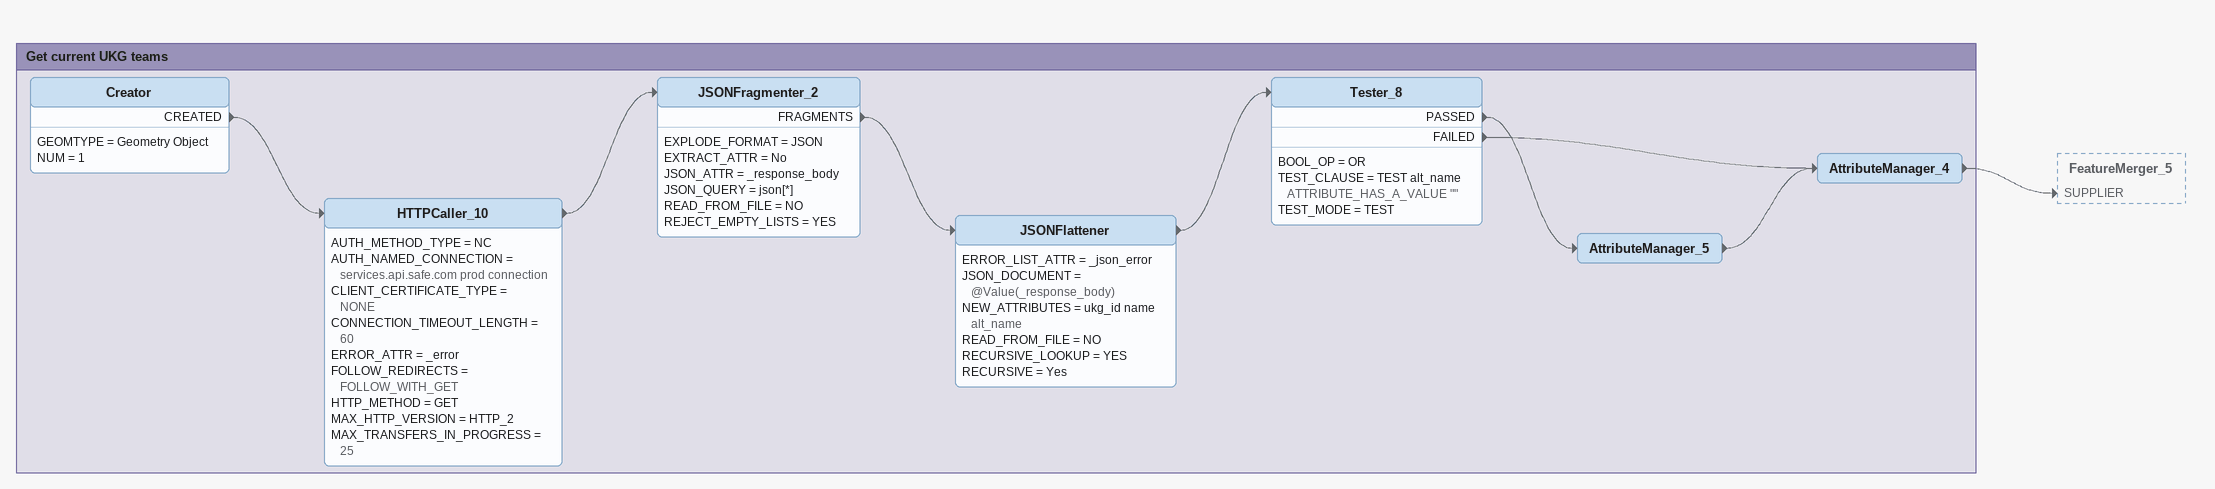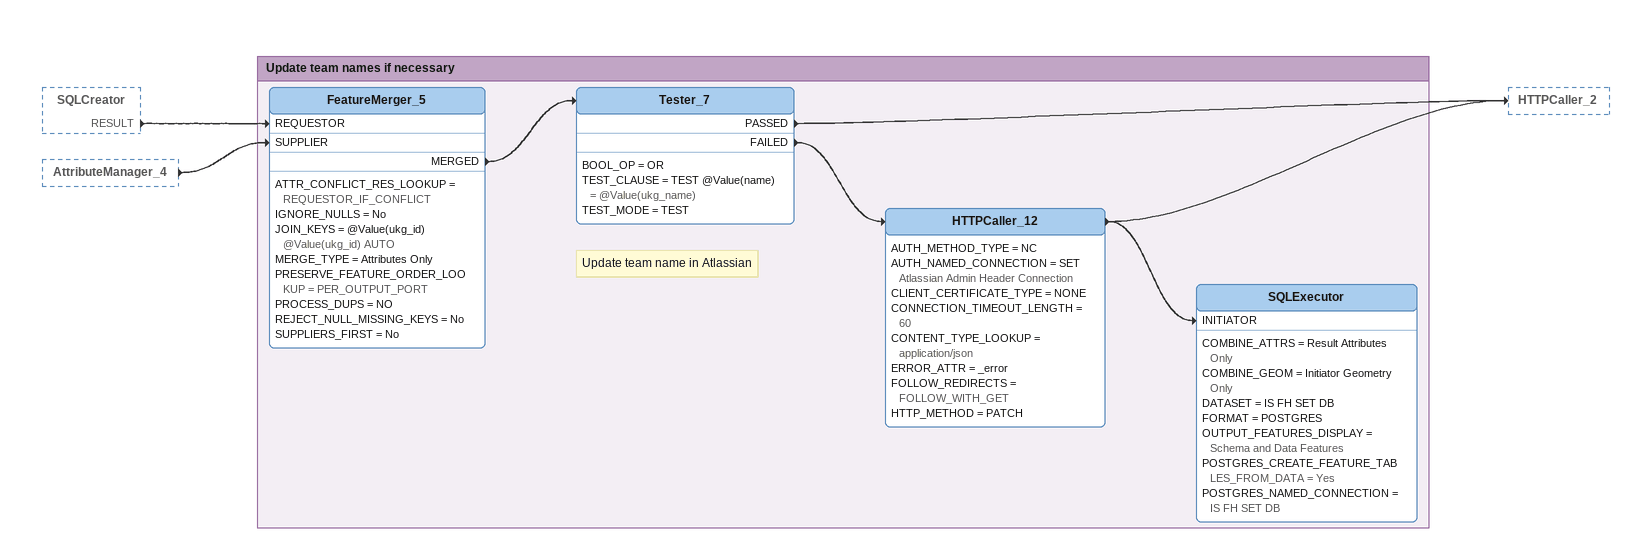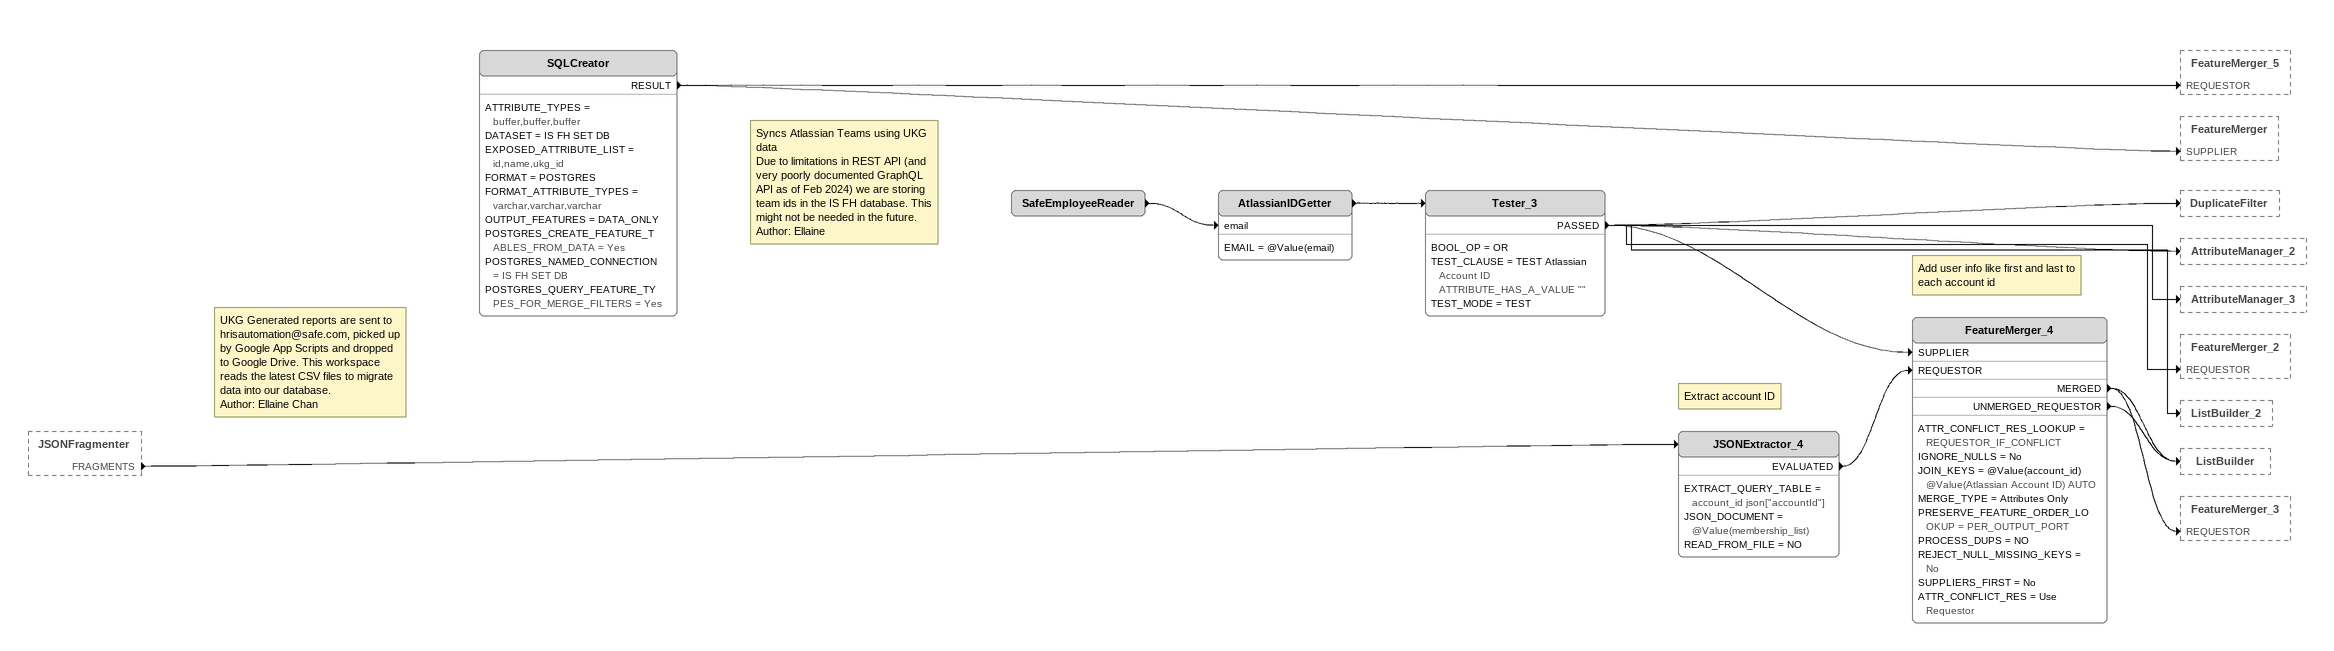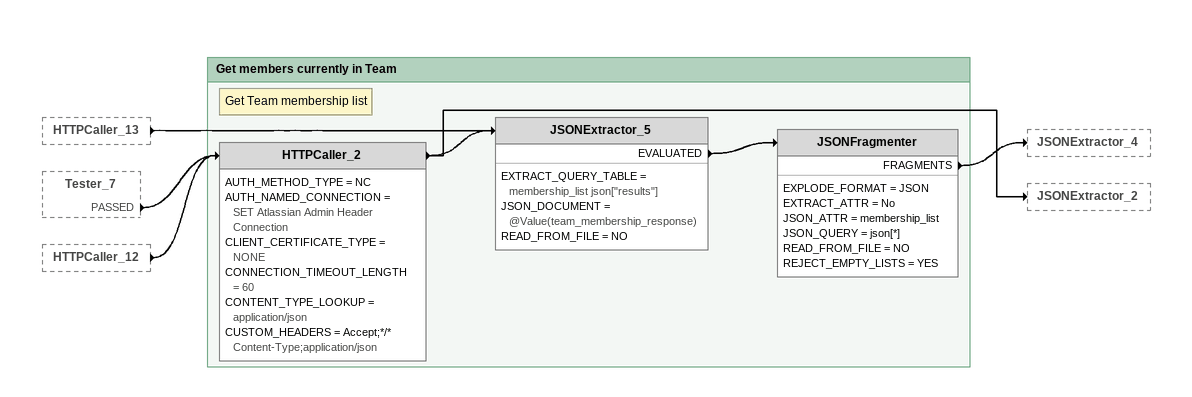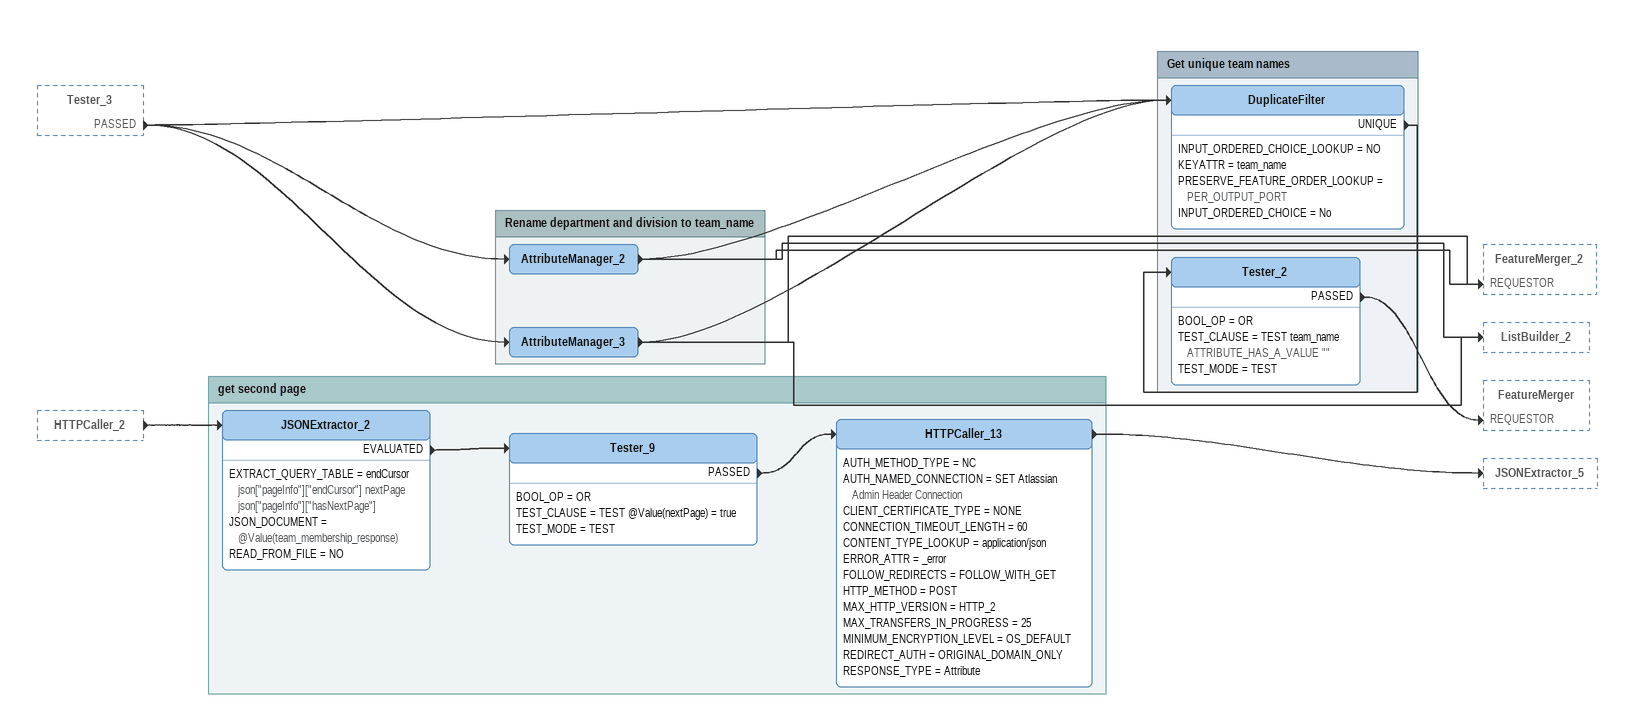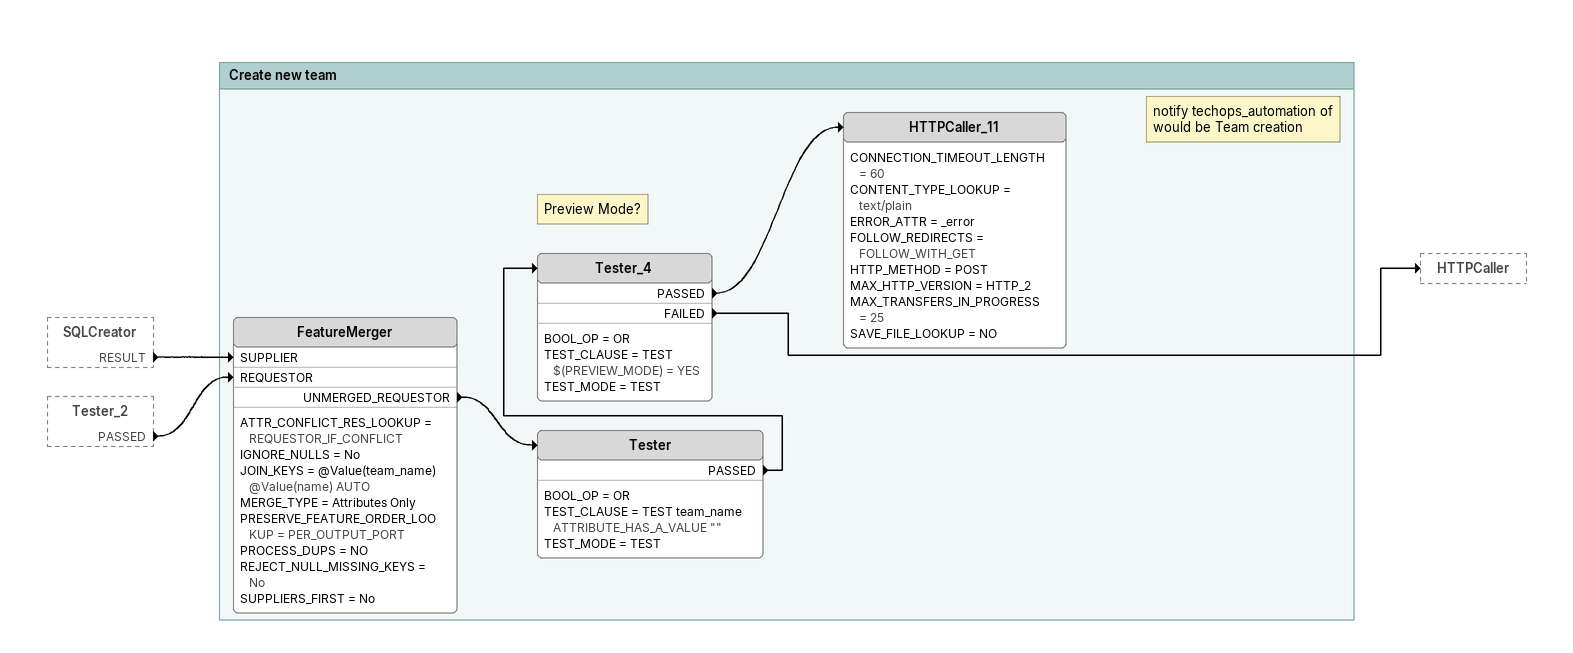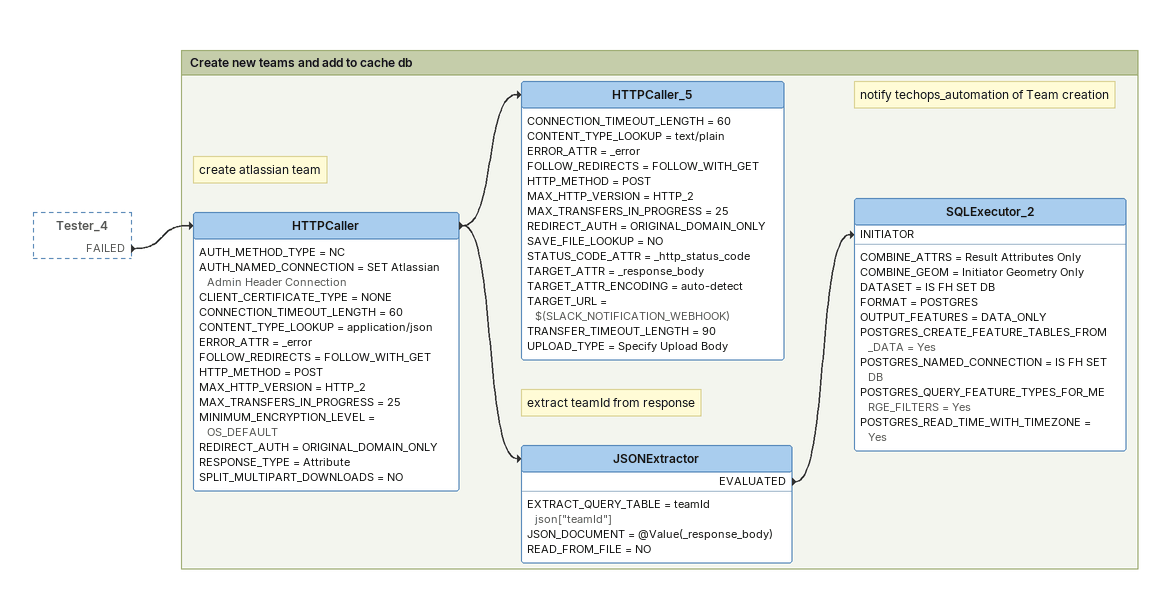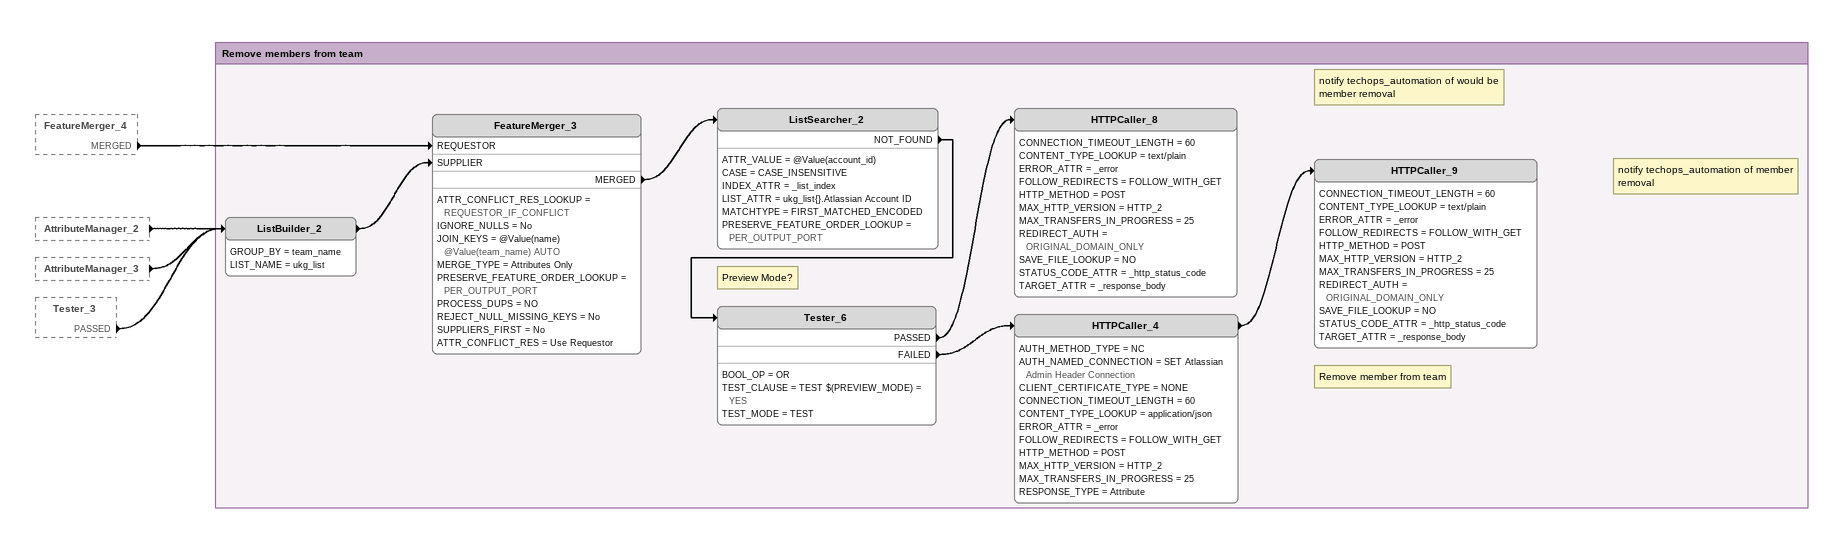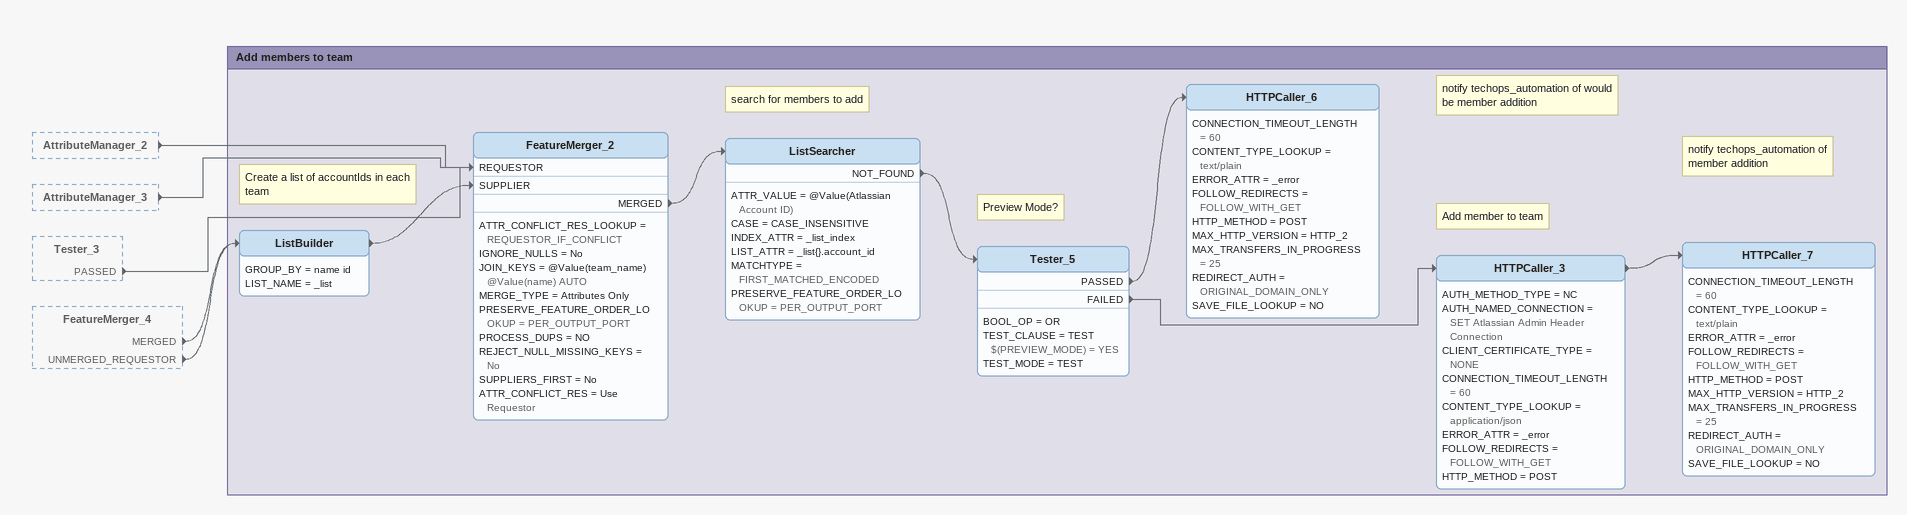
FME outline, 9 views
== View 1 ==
Bookmark: Get current UKG teams
Creator
    GEOMTYPE = Geometry Object
    NUM = 1
    CREATED -> HTTPCaller_10
HTTPCaller_10
    AUTH_METHOD_TYPE = NC
    AUTH_NAMED_CONNECTION = services.api.safe.com prod connection
    CLIENT_CERTIFICATE_TYPE = NONE
    CONNECTION_TIMEOUT_LENGTH = 60
    ERROR_ATTR = _error
    FOLLOW_REDIRECTS = FOLLOW_WITH_GET
    HTTP_METHOD = GET
    MAX_HTTP_VERSION = HTTP_2
    MAX_TRANSFERS_IN_PROGRESS = 25
    -> JSONFragmenter_2
JSONFragmenter_2
    EXPLODE_FORMAT = JSON
    EXTRACT_ATTR = No
    JSON_ATTR = _response_body
    JSON_QUERY = json[*]
    READ_FROM_FILE = NO
    REJECT_EMPTY_LISTS = YES
    FRAGMENTS -> JSONFlattener
JSONFlattener
    ERROR_LIST_ATTR = _json_error
    JSON_DOCUMENT = @Value(_response_body)
    NEW_ATTRIBUTES = ukg_id name alt_name
    READ_FROM_FILE = NO
    RECURSIVE_LOOKUP = YES
    RECURSIVE = Yes
    -> Tester_8
Tester_8
    BOOL_OP = OR
    TEST_CLAUSE = TEST alt_name ATTRIBUTE_HAS_A_VALUE ""
    TEST_MODE = TEST
    PASSED -> AttributeManager_5
    FAILED -> AttributeManager_4
AttributeManager_5
    -> AttributeManager_4
AttributeManager_4
    -> FeatureMerger_5 [SUPPLIER]

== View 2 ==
SQLCreator [outside]
    RESULT -> FeatureMerger_5 [REQUESTOR]
AttributeManager_4 [outside]
    -> FeatureMerger_5 [SUPPLIER]

Bookmark: Update team names if necessary
FeatureMerger_5
    ATTR_CONFLICT_RES_LOOKUP = REQUESTOR_IF_CONFLICT
    IGNORE_NULLS = No
    JOIN_KEYS = @Value(ukg_id) @Value(ukg_id) AUTO
    MERGE_TYPE = Attributes Only
    PRESERVE_FEATURE_ORDER_LOOKUP = PER_OUTPUT_PORT
    PROCESS_DUPS = NO
    REJECT_NULL_MISSING_KEYS = No
    SUPPLIERS_FIRST = No
    MERGED -> Tester_7
Tester_7
    BOOL_OP = OR
    TEST_CLAUSE = TEST @Value(name) = @Value(ukg_name)
    TEST_MODE = TEST
    PASSED -> HTTPCaller_2
    FAILED -> HTTPCaller_12
Note: Update team name in Atlassian
HTTPCaller_12
    AUTH_METHOD_TYPE = NC
    AUTH_NAMED_CONNECTION = SET Atlassian Admin Header Connection
    CLIENT_CERTIFICATE_TYPE = NONE
    CONNECTION_TIMEOUT_LENGTH = 60
    CONTENT_TYPE_LOOKUP = application/json
    ERROR_ATTR = _error
    FOLLOW_REDIRECTS = FOLLOW_WITH_GET
    HTTP_METHOD = PATCH
    -> HTTPCaller_2
    -> SQLExecutor [INITIATOR]
SQLExecutor
    COMBINE_ATTRS = Result Attributes Only
    COMBINE_GEOM = Initiator Geometry Only
    DATASET = IS FH SET DB
    FORMAT = POSTGRES
    OUTPUT_FEATURES_DISPLAY = Schema and Data Features
    POSTGRES_CREATE_FEATURE_TABLES_FROM_DATA = Yes
    POSTGRES_NAMED_CONNECTION = IS FH SET DB

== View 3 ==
JSONFragmenter [outside]
    FRAGMENTS -> JSONExtractor_4
Note: UKG Generated reports are sent to hrisautomation@safe.com, picked up by Google App Scripts and dropped to Google Drive. This workspace reads the latest CSV files to migrate data into our database. / Author: Ellaine Chan
SQLCreator
    ATTRIBUTE_TYPES = buffer,buffer,buffer
    DATASET = IS FH SET DB
    EXPOSED_ATTRIBUTE_LIST = id,name,ukg_id
    FORMAT = POSTGRES
    FORMAT_ATTRIBUTE_TYPES = varchar,varchar,varchar
    OUTPUT_FEATURES = DATA_ONLY
    POSTGRES_CREATE_FEATURE_TABLES_FROM_DATA = Yes
    POSTGRES_NAMED_CONNECTION = IS FH SET DB
    POSTGRES_QUERY_FEATURE_TYPES_FOR_MERGE_FILTERS = Yes
    RESULT -> FeatureMerger_5 [REQUESTOR]
    RESULT -> FeatureMerger [SUPPLIER]
Note: Extract account ID
JSONExtractor_4
    EXTRACT_QUERY_TABLE = account_id json["accountId"]
    JSON_DOCUMENT = @Value(membership_list)
    READ_FROM_FILE = NO
    EVALUATED -> FeatureMerger_4 [REQUESTOR]
Note: Syncs Atlassian Teams using UKG data / Due to limitations in REST API (and very poorly documented GraphQL API as of Feb 2024) we are storing team ids in the IS FH database. This might not be needed in the future. / Author: Ellaine
SafeEmployeeReader
    -> AtlassianIDGetter [email]
AtlassianIDGetter
    EMAIL = @Value(email)
    -> Tester_3
Tester_3
    BOOL_OP = OR
    TEST_CLAUSE = TEST Atlassian Account ID ATTRIBUTE_HAS_A_VALUE ""
    TEST_MODE = TEST
    PASSED -> DuplicateFilter
    PASSED -> AttributeManager_2
    PASSED -> AttributeManager_3
    PASSED -> FeatureMerger_2 [REQUESTOR]
    PASSED -> ListBuilder_2
    PASSED -> FeatureMerger_4 [SUPPLIER]
Note: Add user info like first and last to each account id
FeatureMerger_4
    ATTR_CONFLICT_RES_LOOKUP = REQUESTOR_IF_CONFLICT
    IGNORE_NULLS = No
    JOIN_KEYS = @Value(account_id) @Value(Atlassian Account ID) AUTO
    MERGE_TYPE = Attributes Only
    PRESERVE_FEATURE_ORDER_LOOKUP = PER_OUTPUT_PORT
    PROCESS_DUPS = NO
    REJECT_NULL_MISSING_KEYS = No
    SUPPLIERS_FIRST = No
    ATTR_CONFLICT_RES = Use Requestor
    MERGED -> ListBuilder
    MERGED -> FeatureMerger_3 [REQUESTOR]
    UNMERGED_REQUESTOR -> ListBuilder

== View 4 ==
HTTPCaller_13 [outside]
    -> JSONExtractor_5
Tester_7 [outside]
    PASSED -> HTTPCaller_2
HTTPCaller_12 [outside]
    -> HTTPCaller_2

Bookmark: Get members currently in Team
Note: Get Team membership list
HTTPCaller_2
    AUTH_METHOD_TYPE = NC
    AUTH_NAMED_CONNECTION = SET Atlassian Admin Header Connection
    CLIENT_CERTIFICATE_TYPE = NONE
    CONNECTION_TIMEOUT_LENGTH = 60
    CONTENT_TYPE_LOOKUP = application/json
    CUSTOM_HEADERS = Accept;*/* Content-Type;application/json
    -> JSONExtractor_5
    -> JSONExtractor_2
JSONExtractor_5
    EXTRACT_QUERY_TABLE = membership_list json["results"]
    JSON_DOCUMENT = @Value(team_membership_response)
    READ_FROM_FILE = NO
    EVALUATED -> JSONFragmenter
JSONFragmenter
    EXPLODE_FORMAT = JSON
    EXTRACT_ATTR = No
    JSON_ATTR = membership_list
    JSON_QUERY = json[*]
    READ_FROM_FILE = NO
    REJECT_EMPTY_LISTS = YES
    FRAGMENTS -> JSONExtractor_4

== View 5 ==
Tester_3 [outside]
    PASSED -> DuplicateFilter
    PASSED -> AttributeManager_2
    PASSED -> AttributeManager_3
HTTPCaller_2 [outside]
    -> JSONExtractor_2

Bookmark: get second page
JSONExtractor_2
    EXTRACT_QUERY_TABLE = endCursor json["pageInfo"]["endCursor"] nextPage json["pageInfo"]["hasNextPage"]
    JSON_DOCUMENT = @Value(team_membership_response)
    READ_FROM_FILE = NO
    EVALUATED -> Tester_9
Tester_9
    BOOL_OP = OR
    TEST_CLAUSE = TEST @Value(nextPage) = true
    TEST_MODE = TEST
    PASSED -> HTTPCaller_13
HTTPCaller_13
    AUTH_METHOD_TYPE = NC
    AUTH_NAMED_CONNECTION = SET Atlassian Admin Header Connection
    CLIENT_CERTIFICATE_TYPE = NONE
    CONNECTION_TIMEOUT_LENGTH = 60
    CONTENT_TYPE_LOOKUP = application/json
    ERROR_ATTR = _error
    FOLLOW_REDIRECTS = FOLLOW_WITH_GET
    HTTP_METHOD = POST
    MAX_HTTP_VERSION = HTTP_2
    MAX_TRANSFERS_IN_PROGRESS = 25
    MINIMUM_ENCRYPTION_LEVEL = OS_DEFAULT
    REDIRECT_AUTH = ORIGINAL_DOMAIN_ONLY
    RESPONSE_TYPE = Attribute
    -> JSONExtractor_5

Bookmark: Rename department and division to team_name
AttributeManager_2
    -> DuplicateFilter
    -> FeatureMerger_2 [REQUESTOR]
    -> ListBuilder_2
AttributeManager_3
    -> DuplicateFilter
    -> FeatureMerger_2 [REQUESTOR]
    -> ListBuilder_2

Bookmark: Get unique team names
DuplicateFilter
    INPUT_ORDERED_CHOICE_LOOKUP = NO
    KEYATTR = team_name
    PRESERVE_FEATURE_ORDER_LOOKUP = PER_OUTPUT_PORT
    INPUT_ORDERED_CHOICE = No
    UNIQUE -> Tester_2
Tester_2
    BOOL_OP = OR
    TEST_CLAUSE = TEST team_name ATTRIBUTE_HAS_A_VALUE ""
    TEST_MODE = TEST
    PASSED -> FeatureMerger [REQUESTOR]

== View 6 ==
SQLCreator [outside]
    RESULT -> FeatureMerger [SUPPLIER]
Tester_2 [outside]
    PASSED -> FeatureMerger [REQUESTOR]

Bookmark: Create new team
FeatureMerger
    ATTR_CONFLICT_RES_LOOKUP = REQUESTOR_IF_CONFLICT
    IGNORE_NULLS = No
    JOIN_KEYS = @Value(team_name) @Value(name) AUTO
    MERGE_TYPE = Attributes Only
    PRESERVE_FEATURE_ORDER_LOOKUP = PER_OUTPUT_PORT
    PROCESS_DUPS = NO
    REJECT_NULL_MISSING_KEYS = No
    SUPPLIERS_FIRST = No
    UNMERGED_REQUESTOR -> Tester
Tester
    BOOL_OP = OR
    TEST_CLAUSE = TEST team_name ATTRIBUTE_HAS_A_VALUE ""
    TEST_MODE = TEST
    PASSED -> Tester_4
Note: Preview Mode?
Tester_4
    BOOL_OP = OR
    TEST_CLAUSE = TEST $(PREVIEW_MODE) = YES
    TEST_MODE = TEST
    PASSED -> HTTPCaller_11
    FAILED -> HTTPCaller
Note: notify techops_automation of would be Team creation
HTTPCaller_11
    CONNECTION_TIMEOUT_LENGTH = 60
    CONTENT_TYPE_LOOKUP = text/plain
    ERROR_ATTR = _error
    FOLLOW_REDIRECTS = FOLLOW_WITH_GET
    HTTP_METHOD = POST
    MAX_HTTP_VERSION = HTTP_2
    MAX_TRANSFERS_IN_PROGRESS = 25
    SAVE_FILE_LOOKUP = NO

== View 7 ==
Tester_4 [outside]
    FAILED -> HTTPCaller

Bookmark: Create new teams and add to cache db
Note: create atlassian team
HTTPCaller
    AUTH_METHOD_TYPE = NC
    AUTH_NAMED_CONNECTION = SET Atlassian Admin Header Connection
    CLIENT_CERTIFICATE_TYPE = NONE
    CONNECTION_TIMEOUT_LENGTH = 60
    CONTENT_TYPE_LOOKUP = application/json
    ERROR_ATTR = _error
    FOLLOW_REDIRECTS = FOLLOW_WITH_GET
    HTTP_METHOD = POST
    MAX_HTTP_VERSION = HTTP_2
    MAX_TRANSFERS_IN_PROGRESS = 25
    MINIMUM_ENCRYPTION_LEVEL = OS_DEFAULT
    REDIRECT_AUTH = ORIGINAL_DOMAIN_ONLY
    RESPONSE_TYPE = Attribute
    SPLIT_MULTIPART_DOWNLOADS = NO
    -> JSONExtractor
    -> HTTPCaller_5
Note: notify techops_automation of Team creation
HTTPCaller_5
    CONNECTION_TIMEOUT_LENGTH = 60
    CONTENT_TYPE_LOOKUP = text/plain
    ERROR_ATTR = _error
    FOLLOW_REDIRECTS = FOLLOW_WITH_GET
    HTTP_METHOD = POST
    MAX_HTTP_VERSION = HTTP_2
    MAX_TRANSFERS_IN_PROGRESS = 25
    REDIRECT_AUTH = ORIGINAL_DOMAIN_ONLY
    SAVE_FILE_LOOKUP = NO
    STATUS_CODE_ATTR = _http_status_code
    TARGET_ATTR = _response_body
    TARGET_ATTR_ENCODING = auto-detect
    TARGET_URL = $(SLACK_NOTIFICATION_WEBHOOK)
    TRANSFER_TIMEOUT_LENGTH = 90
    UPLOAD_TYPE = Specify Upload Body
Note: extract teamId from response
JSONExtractor
    EXTRACT_QUERY_TABLE = teamId json["teamId"]
    JSON_DOCUMENT = @Value(_response_body)
    READ_FROM_FILE = NO
    EVALUATED -> SQLExecutor_2 [INITIATOR]
SQLExecutor_2
    COMBINE_ATTRS = Result Attributes Only
    COMBINE_GEOM = Initiator Geometry Only
    DATASET = IS FH SET DB
    FORMAT = POSTGRES
    OUTPUT_FEATURES = DATA_ONLY
    POSTGRES_CREATE_FEATURE_TABLES_FROM_DATA = Yes
    POSTGRES_NAMED_CONNECTION = IS FH SET DB
    POSTGRES_QUERY_FEATURE_TYPES_FOR_MERGE_FILTERS = Yes
    POSTGRES_READ_TIME_WITH_TIMEZONE = Yes

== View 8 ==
FeatureMerger_4 [outside]
    MERGED -> FeatureMerger_3 [REQUESTOR]
AttributeManager_2 [outside]
    -> ListBuilder_2
AttributeManager_3 [outside]
    -> ListBuilder_2
Tester_3 [outside]
    PASSED -> ListBuilder_2

Bookmark: Remove members from team
ListBuilder_2
    GROUP_BY = team_name
    LIST_NAME = ukg_list
    -> FeatureMerger_3 [SUPPLIER]
FeatureMerger_3
    ATTR_CONFLICT_RES_LOOKUP = REQUESTOR_IF_CONFLICT
    IGNORE_NULLS = No
    JOIN_KEYS = @Value(name) @Value(team_name) AUTO
    MERGE_TYPE = Attributes Only
    PRESERVE_FEATURE_ORDER_LOOKUP = PER_OUTPUT_PORT
    PROCESS_DUPS = NO
    REJECT_NULL_MISSING_KEYS = No
    SUPPLIERS_FIRST = No
    ATTR_CONFLICT_RES = Use Requestor
    MERGED -> ListSearcher_2
ListSearcher_2
    ATTR_VALUE = @Value(account_id)
    CASE = CASE_INSENSITIVE
    INDEX_ATTR = _list_index
    LIST_ATTR = ukg_list{}.Atlassian Account ID
    MATCHTYPE = FIRST_MATCHED_ENCODED
    PRESERVE_FEATURE_ORDER_LOOKUP = PER_OUTPUT_PORT
    NOT_FOUND -> Tester_6
Note: Preview Mode?
Tester_6
    BOOL_OP = OR
    TEST_CLAUSE = TEST $(PREVIEW_MODE) = YES
    TEST_MODE = TEST
    PASSED -> HTTPCaller_8
    FAILED -> HTTPCaller_4
Note: notify techops_automation of would be member removal
HTTPCaller_8
    CONNECTION_TIMEOUT_LENGTH = 60
    CONTENT_TYPE_LOOKUP = text/plain
    ERROR_ATTR = _error
    FOLLOW_REDIRECTS = FOLLOW_WITH_GET
    HTTP_METHOD = POST
    MAX_HTTP_VERSION = HTTP_2
    MAX_TRANSFERS_IN_PROGRESS = 25
    REDIRECT_AUTH = ORIGINAL_DOMAIN_ONLY
    SAVE_FILE_LOOKUP = NO
    STATUS_CODE_ATTR = _http_status_code
    TARGET_ATTR = _response_body
Note: Remove member from team
HTTPCaller_4
    AUTH_METHOD_TYPE = NC
    AUTH_NAMED_CONNECTION = SET Atlassian Admin Header Connection
    CLIENT_CERTIFICATE_TYPE = NONE
    CONNECTION_TIMEOUT_LENGTH = 60
    CONTENT_TYPE_LOOKUP = application/json
    ERROR_ATTR = _error
    FOLLOW_REDIRECTS = FOLLOW_WITH_GET
    HTTP_METHOD = POST
    MAX_HTTP_VERSION = HTTP_2
    MAX_TRANSFERS_IN_PROGRESS = 25
    RESPONSE_TYPE = Attribute
    -> HTTPCaller_9
Note: notify techops_automation of member removal
HTTPCaller_9
    CONNECTION_TIMEOUT_LENGTH = 60
    CONTENT_TYPE_LOOKUP = text/plain
    ERROR_ATTR = _error
    FOLLOW_REDIRECTS = FOLLOW_WITH_GET
    HTTP_METHOD = POST
    MAX_HTTP_VERSION = HTTP_2
    MAX_TRANSFERS_IN_PROGRESS = 25
    REDIRECT_AUTH = ORIGINAL_DOMAIN_ONLY
    SAVE_FILE_LOOKUP = NO
    STATUS_CODE_ATTR = _http_status_code
    TARGET_ATTR = _response_body

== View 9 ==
AttributeManager_2 [outside]
    -> FeatureMerger_2 [REQUESTOR]
AttributeManager_3 [outside]
    -> FeatureMerger_2 [REQUESTOR]
Tester_3 [outside]
    PASSED -> FeatureMerger_2 [REQUESTOR]
FeatureMerger_4 [outside]
    MERGED -> ListBuilder
    UNMERGED_REQUESTOR -> ListBuilder

Bookmark: Add members to team
Note: Create a list of accountIds in each team
ListBuilder
    GROUP_BY = name id
    LIST_NAME = _list
    -> FeatureMerger_2 [SUPPLIER]
FeatureMerger_2
    ATTR_CONFLICT_RES_LOOKUP = REQUESTOR_IF_CONFLICT
    IGNORE_NULLS = No
    JOIN_KEYS = @Value(team_name) @Value(name) AUTO
    MERGE_TYPE = Attributes Only
    PRESERVE_FEATURE_ORDER_LOOKUP = PER_OUTPUT_PORT
    PROCESS_DUPS = NO
    REJECT_NULL_MISSING_KEYS = No
    SUPPLIERS_FIRST = No
    ATTR_CONFLICT_RES = Use Requestor
    MERGED -> ListSearcher
Note: search for members to add
ListSearcher
    ATTR_VALUE = @Value(Atlassian Account ID)
    CASE = CASE_INSENSITIVE
    INDEX_ATTR = _list_index
    LIST_ATTR = _list{}.account_id
    MATCHTYPE = FIRST_MATCHED_ENCODED
    PRESERVE_FEATURE_ORDER_LOOKUP = PER_OUTPUT_PORT
    NOT_FOUND -> Tester_5
Note: Preview Mode?
Tester_5
    BOOL_OP = OR
    TEST_CLAUSE = TEST $(PREVIEW_MODE) = YES
    TEST_MODE = TEST
    PASSED -> HTTPCaller_6
    FAILED -> HTTPCaller_3
Note: notify techops_automation of would be member addition
HTTPCaller_6
    CONNECTION_TIMEOUT_LENGTH = 60
    CONTENT_TYPE_LOOKUP = text/plain
    ERROR_ATTR = _error
    FOLLOW_REDIRECTS = FOLLOW_WITH_GET
    HTTP_METHOD = POST
    MAX_HTTP_VERSION = HTTP_2
    MAX_TRANSFERS_IN_PROGRESS = 25
    REDIRECT_AUTH = ORIGINAL_DOMAIN_ONLY
    SAVE_FILE_LOOKUP = NO
Note: Add member to team
HTTPCaller_3
    AUTH_METHOD_TYPE = NC
    AUTH_NAMED_CONNECTION = SET Atlassian Admin Header Connection
    CLIENT_CERTIFICATE_TYPE = NONE
    CONNECTION_TIMEOUT_LENGTH = 60
    CONTENT_TYPE_LOOKUP = application/json
    ERROR_ATTR = _error
    FOLLOW_REDIRECTS = FOLLOW_WITH_GET
    HTTP_METHOD = POST
    -> HTTPCaller_7
Note: notify techops_automation of member addition
HTTPCaller_7
    CONNECTION_TIMEOUT_LENGTH = 60
    CONTENT_TYPE_LOOKUP = text/plain
    ERROR_ATTR = _error
    FOLLOW_REDIRECTS = FOLLOW_WITH_GET
    HTTP_METHOD = POST
    MAX_HTTP_VERSION = HTTP_2
    MAX_TRANSFERS_IN_PROGRESS = 25
    REDIRECT_AUTH = ORIGINAL_DOMAIN_ONLY
    SAVE_FILE_LOOKUP = NO
